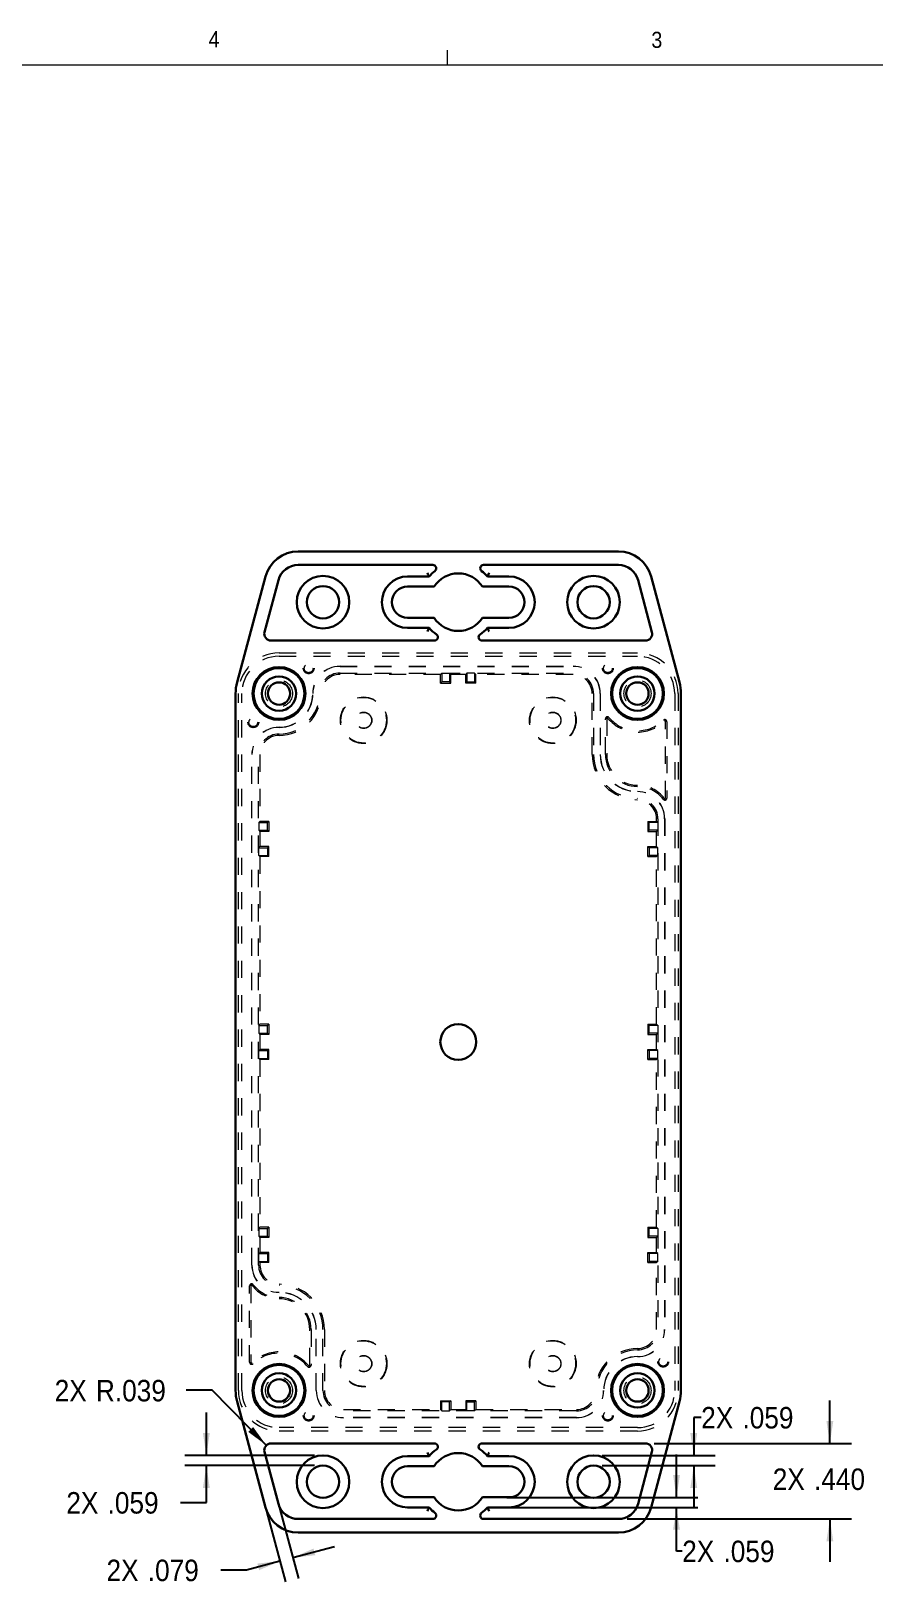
# Model space of a CAD drawing. Header units: inches. Extents: x 0.3 to 21.8, y 0.2 to 16.9.
# Drawn here: x 11.22 to 16.13, y 7.8 to 16.86 of the extents above; entities that cross this region are included whole.
import ezdxf

# ---------------------------------------------------------------- set-up
doc = ezdxf.new("R2010")
doc.units = ezdxf.units.IN
doc.header["$MEASUREMENT"] = 0
doc.linetypes.add('SLD-Dashed', pattern=[0.075, 0.05, -0.025])
doc.linetypes.add('SLD-Solid', pattern=[0])
doc.layers.add('SLD-0', color=7, linetype='SLD-Solid')
doc.styles.add('SLDTEXTSTYLE1', font='GOTHIC.TTF', dxfattribs={"width": 0.913})
doc.dimstyles.new('SLDDIMSTYLE3', dxfattribs={"dimtxt": 0.125, "dimasz": 0.13, "dimexe": 0, "dimexo": 0.0625, "dimgap": 0.03125, "dimtad": 0, "dimtih": 1, "dimtoh": 1, "dimdec": 3, "dimrnd": 1e-09, "dimzin": 12, "dimdsep": 46, "dimtxsty": 'SLDTEXTSTYLE1', "dimsah": 1, "dimcen": 0.09, "dimadec": 0, "dimazin": 3, "dimtfac": 1, "dimtdec": 3, "dimtmove": 0, "dimatfit": 0, "dimfxl": 1, "dimfrac": 2, "dimtolj": 1, "dimtzin": 12, "dimarcsym": 0})
doc.dimstyles.new('SLDDIMSTYLE4', dxfattribs={"dimtxt": 0.125, "dimasz": 0.13, "dimexe": 0, "dimexo": 0.0625, "dimgap": 0.03125, "dimtad": 0, "dimtih": 1, "dimtoh": 1, "dimdec": 3, "dimrnd": 1e-09, "dimzin": 4, "dimdsep": 46, "dimtxsty": 'SLDTEXTSTYLE1', "dimsah": 1, "dimcen": 0.09, "dimadec": 0, "dimazin": 1, "dimtfac": 1, "dimtdec": 3, "dimtmove": 0, "dimatfit": 0, "dimfxl": 1, "dimfrac": 2, "dimtolj": 1, "dimtzin": 12, "dimarcsym": 0})
doc.dimstyles.new('SLDDIMSTYLE9', dxfattribs={"dimtxt": 0.125, "dimasz": 0.13, "dimexe": 0, "dimexo": 0.0625, "dimgap": 0.03125, "dimtad": 0, "dimtih": 1, "dimtoh": 1, "dimdec": 3, "dimrnd": 1e-09, "dimzin": 12, "dimdsep": 46, "dimtxsty": 'SLDTEXTSTYLE1', "dimsah": 1, "dimcen": 0, "dimadec": 0, "dimazin": 3, "dimtfac": 1, "dimtdec": 3, "dimtofl": 0, "dimtmove": 0, "dimatfit": 3, "dimfxl": 1, "dimfrac": 2, "dimtolj": 1, "dimtzin": 12, "dimarcsym": 0})

# ---------------------------------------------------------------- blocks, each defined once
blk = doc.blocks.new('*D64')
at = {"layer": 'SLD-0'}
for p, q in [((12.5181, 8.5252), (12.7036, 7.8326)), ((12.5941, 8.5456), (12.7797, 7.853)), ((12.7473, 7.9737), (12.9888, 8.0384)), ((12.4775, 7.9014), (12.3275, 7.9014)), ((12.6713, 7.9533), (12.4775, 7.9014))]:
    blk.add_line(p, q, dxfattribs=at)
for points in [[(12.7473, 7.9737), (12.8781, 7.9881), (12.8677, 8.0267)], [(12.6713, 7.9533), (12.5405, 7.939), (12.5509, 7.9004)]]:
    blk.add_solid(points, dxfattribs=at)
at = {"layer": 'SLD-0', "char_height": 0.125, "attachment_point": 1, "style": 'SLDTEXTSTYLE1'}
for s, insert in [('2X ', (11.6626, 7.9619, 0.5261)), ('.079', (11.9027, 7.9619, 0.5261))]:
    blk.add_mtext(s, dxfattribs=dict(at, insert=insert))
blk = doc.blocks.new('*D65')
at = {"layer": 'SLD-0'}
for p, q in [((15.8733, 8.6386), (15.8733, 8.8886)), ((14.8496, 8.6386), (15.9983, 8.6386)), ((14.6924, 8.1986), (15.9983, 8.1986)), ((15.8733, 8.1986), (15.8733, 7.9486))]:
    blk.add_line(p, q, dxfattribs=at)
for points in [[(15.8733, 8.6386), (15.8933, 8.7686), (15.8533, 8.7686)], [(15.8733, 8.1986), (15.8533, 8.0686), (15.8933, 8.0686)]]:
    blk.add_solid(points, dxfattribs=at)
at = {"layer": 'SLD-0', "char_height": 0.125, "attachment_point": 1, "style": 'SLDTEXTSTYLE1'}
for s, insert in [('2X ', (15.5408, 8.4924, 0.5261)), ('.440', (15.781, 8.4924, 0.5261))]:
    blk.add_mtext(s, dxfattribs=dict(at, insert=insert))
blk = doc.blocks.new('*D66')
at = {"layer": 'SLD-0'}
for p, q in [((14.9805, 8.3246), (14.9805, 8.5746)), ((13.9927, 8.3246), (15.1055, 8.3246)), ((13.9927, 8.2656), (15.1055, 8.2656)), ((14.9805, 8.012), (14.9805, 8.2656)), ((15.0138, 8.012), (14.9805, 8.012))]:
    blk.add_line(p, q, dxfattribs=at)
for points in [[(14.9805, 8.3246), (15.0005, 8.4546), (14.9605, 8.4546)], [(14.9805, 8.2656), (14.9605, 8.1356), (15.0005, 8.1356)]]:
    blk.add_solid(points, dxfattribs=at)
at = {"layer": 'SLD-0', "char_height": 0.125, "attachment_point": 1, "style": 'SLDTEXTSTYLE1'}
for s, insert in [('2X ', (15.0138, 8.0725, 0.5261)), ('.059', (15.2539, 8.0725, 0.5261))]:
    blk.add_mtext(s, dxfattribs=dict(at, insert=insert))
blk = doc.blocks.new('*D67')
at = {"layer": 'SLD-0'}
for p, q in [((15.1243, 8.7898), (15.081, 8.7898)), ((15.081, 8.7898), (15.081, 8.5682)), ((14.5475, 8.5682), (15.206, 8.5682)), ((14.5475, 8.5092), (15.206, 8.5092)), ((15.081, 8.5092), (15.081, 8.2592))]:
    blk.add_line(p, q, dxfattribs=at)
for points in [[(15.081, 8.5682), (15.101, 8.6982), (15.061, 8.6982)], [(15.081, 8.5092), (15.061, 8.3792), (15.101, 8.3792)]]:
    blk.add_solid(points, dxfattribs=at)
at = {"layer": 'SLD-0', "char_height": 0.125, "attachment_point": 1, "style": 'SLDTEXTSTYLE1'}
for s, insert in [('2X ', (15.1243, 8.8503, 0.5261)), ('.059', (15.3644, 8.8503, 0.5261))]:
    blk.add_mtext(s, dxfattribs=dict(at, insert=insert))
blk = doc.blocks.new('*D68')
at = {"layer": 'SLD-0'}
for p, q in [((12.2437, 8.5682), (12.2437, 8.8182)), ((12.8727, 8.5682), (12.1187, 8.5682)), ((12.8727, 8.5092), (12.1187, 8.5092)), ((12.2437, 8.2946), (12.2437, 8.5092)), ((12.0937, 8.2946), (12.2437, 8.2946))]:
    blk.add_line(p, q, dxfattribs=at)
for points in [[(12.2437, 8.5682), (12.2637, 8.6982), (12.2237, 8.6982)], [(12.2437, 8.5092), (12.2237, 8.3792), (12.2637, 8.3792)]]:
    blk.add_solid(points, dxfattribs=at)
at = {"layer": 'SLD-0', "char_height": 0.125, "attachment_point": 1, "style": 'SLDTEXTSTYLE1'}
for s, insert in [('2X ', (11.4287, 8.3551, 0.5261)), ('.059', (11.6688, 8.3551, 0.5261))]:
    blk.add_mtext(s, dxfattribs=dict(at, insert=insert))
blk = doc.blocks.new('*D69')
at = {"layer": 'SLD-0'}
for p, q in [((12.277, 8.9474), (12.127, 8.9474)), ((12.5928, 8.6273), (12.277, 8.9474))]:
    blk.add_line(p, q, dxfattribs=at)
blk.add_solid([(12.5928, 8.6273), (12.5158, 8.7339), (12.4873, 8.7058)], dxfattribs=at)
at = {"layer": 'SLD-0', "char_height": 0.125, "attachment_point": 1, "style": 'SLDTEXTSTYLE1'}
for s, insert in [('2X ', (11.3608, 9.0079, 0.5261)), ('R.039', (11.6009, 9.0079, 0.5261))]:
    blk.add_mtext(s, dxfattribs=dict(at, insert=insert))

msp = doc.modelspace()

# ---------------------------------------------------------------- linework, layer by layer
at = {"color": 7, "linetype": 'SLD-Solid', "lineweight": 0}
for p, q in [((13.64788, 16.6606), (13.64788, 16.7454)), ((0.52288, 16.6606), (21.52288, 16.6606))]:
    msp.add_line(p, q, dxfattribs=at)
at = {"color": 7, "linetype": 'SLD-Solid', "lineweight": 30}
for p, q in [((12.77771, 13.82857), (14.64242, 13.82857)), ((12.42266, 13.0672), (12.58757, 13.68267)), ((13.56244, 13.74983), (12.77771, 13.74983)), ((13.41479, 13.6829), (13.54017, 13.6829)), ((13.53939, 13.68462), (13.54017, 13.6829)), ((14.64242, 13.74983), (13.8577, 13.74983)), ((13.88074, 13.68462), (13.87996, 13.6829)), ((13.87996, 13.6829), (14.00534, 13.6829)), ((14.83257, 13.68267), (14.99748, 13.0672)), ((12.66363, 13.66229), (12.58246, 13.35939)), ((13.41479, 13.62384), (13.56936, 13.62384)), ((13.85077, 13.62384), (14.00534, 13.62384)), ((14.83767, 13.35939), (14.75651, 13.66229)), ((13.56936, 13.44274), (13.41479, 13.44274)), ((14.00534, 13.44274), (13.85077, 13.44274)), ((13.54017, 13.38369), (13.41479, 13.38369)), ((13.53939, 13.38196), (13.54017, 13.38369)), ((14.00534, 13.38369), (13.87996, 13.38369)), ((13.88074, 13.38196), (13.87996, 13.38369)), ((13.57216, 13.30983), (12.62049, 13.30983)), ((14.79964, 13.30983), (13.84797, 13.30983)), ((12.41405, 8.94668), (12.41405, 13.0018)), ((15.00609, 13.0018), (15.00609, 8.94668)), ((12.42266, 8.88127), (12.58757, 8.26581)), ((14.83257, 8.26581), (14.99748, 8.88127)), ((13.57216, 8.63865), (12.62049, 8.63865)), ((14.79964, 8.63865), (13.84797, 8.63865)), ((12.66363, 8.28619), (12.58246, 8.58909)), ((13.54017, 8.56479), (13.41479, 8.56479)), ((13.53939, 8.56651), (13.54017, 8.56479)), ((13.88074, 8.56651), (13.87996, 8.56479)), ((14.00534, 8.56479), (13.87996, 8.56479)), ((14.83767, 8.58909), (14.75651, 8.28619)), ((13.56936, 8.50573), (13.41479, 8.50573)), ((14.00534, 8.50573), (13.85077, 8.50573)), ((13.41479, 8.32463), (13.56936, 8.32463)), ((13.41479, 8.26558), (13.54017, 8.26558)), ((13.53939, 8.26385), (13.54017, 8.26558)), ((13.85077, 8.32463), (14.00534, 8.32463)), ((13.87996, 8.26558), (14.00534, 8.26558)), ((13.88074, 8.26385), (13.87996, 8.26558)), ((13.56244, 8.19865), (12.77771, 8.19865)), ((14.64242, 8.19865), (13.8577, 8.19865)), ((12.77771, 8.11991), (14.64242, 8.11991))]:
    msp.add_line(p, q, dxfattribs=at)
at = {"color": 7, "linetype": 'SLD-Dashed', "lineweight": 0}
for p, q in [((12.66676, 13.23802), (14.75338, 13.23802)), ((12.66676, 13.21833), (14.75338, 13.21833)), ((13.02176, 13.16036), (14.37838, 13.16036)), ((13.02176, 13.15985), (14.37838, 13.15985)), ((13.02176, 13.12088), (14.37838, 13.12088)), ((13.60742, 13.1128), (13.02176, 13.1128)), ((13.61457, 13.11995), (13.60742, 13.1128)), ((13.60742, 13.0618), (13.60742, 13.1128)), ((13.60742, 13.0618), (13.61457, 13.06895)), ((13.60742, 13.0618), (13.66672, 13.0618)), ((13.61457, 13.11995), (13.61457, 13.06895)), ((13.61457, 13.11995), (13.65957, 13.11995)), ((13.65957, 13.06895), (13.61457, 13.06895)), ((13.65957, 13.11995), (13.66672, 13.1128)), ((13.65957, 13.11995), (13.65957, 13.06895)), ((13.66672, 13.0618), (13.65957, 13.06895)), ((13.75342, 13.1128), (13.66672, 13.1128)), ((13.66672, 13.0618), (13.66672, 13.1128)), ((13.76057, 13.11995), (13.75342, 13.1128)), ((13.75342, 13.0618), (13.75342, 13.1128)), ((13.75342, 13.0618), (13.76057, 13.06895)), ((13.81272, 13.0618), (13.75342, 13.0618)), ((13.76057, 13.11995), (13.76057, 13.06895)), ((13.80557, 13.11995), (13.76057, 13.11995)), ((13.76057, 13.06895), (13.80557, 13.06895)), ((13.80557, 13.11995), (13.81272, 13.1128)), ((13.80557, 13.11995), (13.80557, 13.06895)), ((13.81272, 13.0618), (13.80557, 13.06895)), ((14.37838, 13.1128), (13.81272, 13.1128)), ((13.81272, 13.0618), (13.81272, 13.1128)), ((12.43054, 8.94668), (12.43054, 13.0018)), ((12.45023, 8.94668), (12.45023, 13.0018)), ((14.48938, 12.6478), (14.48938, 13.0018)), ((14.49745, 13.0018), (14.49745, 12.6478)), ((14.53642, 13.0018), (14.53642, 12.6478)), ((14.53694, 13.0018), (14.53694, 12.6478)), ((14.96991, 13.0018), (14.96991, 8.94668)), ((14.9896, 13.0018), (14.9896, 8.94668)), ((14.5666, 12.6478), (14.5666, 12.85469)), ((14.57416, 12.85469), (14.57416, 12.6478)), ((14.91703, 12.39363), (14.91703, 12.83796)), ((14.9246, 12.83796), (14.9246, 12.39363)), ((12.5082, 9.67568), (12.5082, 12.6468)), ((12.50871, 9.67568), (12.50871, 12.6468)), ((12.54768, 9.67568), (12.54768, 12.6468)), ((12.55576, 12.6468), (12.55576, 12.25789)), ((12.54861, 12.25074), (12.55576, 12.25789)), ((12.54861, 12.25074), (12.54861, 12.20574)), ((12.54861, 12.25074), (12.59961, 12.25074)), ((12.60676, 12.25789), (12.55576, 12.25789)), ((12.60676, 12.25789), (12.59961, 12.25074)), ((12.59961, 12.20574), (12.59961, 12.25074)), ((12.60676, 12.25789), (12.60676, 12.19859)), ((14.81338, 12.25789), (14.86438, 12.25789)), ((14.81338, 12.25789), (14.81338, 12.19859)), ((14.81338, 12.25789), (14.82053, 12.25074)), ((14.82053, 12.20574), (14.82053, 12.25074)), ((14.87153, 12.25074), (14.82053, 12.25074)), ((14.86438, 12.25789), (14.86438, 12.2728)), ((14.87153, 12.25074), (14.86438, 12.25789)), ((14.87153, 12.25074), (14.87153, 12.20574)), ((14.87245, 12.2728), (14.87245, 9.30168)), ((14.91142, 12.2728), (14.91142, 9.30168)), ((14.91194, 12.2728), (14.91194, 9.30168)), ((12.54861, 12.20574), (12.55576, 12.19859)), ((12.54861, 12.20574), (12.59961, 12.20574)), ((12.60676, 12.19859), (12.55576, 12.19859)), ((12.55576, 12.19859), (12.55576, 12.11189)), ((12.60676, 12.19859), (12.59961, 12.20574)), ((14.81338, 12.19859), (14.82053, 12.20574)), ((14.81338, 12.19859), (14.86438, 12.19859)), ((14.87153, 12.20574), (14.82053, 12.20574)), ((14.87153, 12.20574), (14.86438, 12.19859)), ((14.86438, 12.11189), (14.86438, 12.19859)), ((12.54861, 12.10474), (12.55576, 12.11189)), ((12.54861, 12.05974), (12.54861, 12.10474)), ((12.54861, 12.10474), (12.59961, 12.10474)), ((12.54861, 12.05974), (12.55576, 12.05259)), ((12.54861, 12.05974), (12.59961, 12.05974)), ((12.60676, 12.11189), (12.55576, 12.11189)), ((12.60676, 12.05259), (12.55576, 12.05259)), ((12.55576, 12.05259), (12.55576, 11.07689)), ((12.60676, 12.11189), (12.59961, 12.10474)), ((12.59961, 12.10474), (12.59961, 12.05974)), ((12.60676, 12.05259), (12.59961, 12.05974)), ((12.60676, 12.05259), (12.60676, 12.11189)), ((14.81338, 12.11189), (14.86438, 12.11189)), ((14.81338, 12.05259), (14.81338, 12.11189)), ((14.81338, 12.11189), (14.82053, 12.10474)), ((14.81338, 12.05259), (14.82053, 12.05974)), ((14.81338, 12.05259), (14.86438, 12.05259)), ((14.82053, 12.10474), (14.82053, 12.05974)), ((14.87153, 12.10474), (14.82053, 12.10474)), ((14.87153, 12.05974), (14.82053, 12.05974)), ((14.87153, 12.10474), (14.86438, 12.11189)), ((14.87153, 12.05974), (14.86438, 12.05259)), ((14.86438, 11.07689), (14.86438, 12.05259)), ((14.87153, 12.05974), (14.87153, 12.10474)), ((12.54861, 11.06974), (12.55576, 11.07689)), ((12.54861, 11.06974), (12.54861, 11.02474)), ((12.54861, 11.06974), (12.59961, 11.06974)), ((12.60676, 11.07689), (12.55576, 11.07689)), ((12.60676, 11.07689), (12.59961, 11.06974)), ((12.59961, 11.02474), (12.59961, 11.06974)), ((12.60676, 11.07689), (12.60676, 11.01759)), ((14.81338, 11.07689), (14.86438, 11.07689)), ((14.81338, 11.07689), (14.81338, 11.01759)), ((14.81338, 11.07689), (14.82053, 11.06974)), ((14.82053, 11.02474), (14.82053, 11.06974)), ((14.87153, 11.06974), (14.82053, 11.06974)), ((14.87153, 11.06974), (14.86438, 11.07689)), ((14.87153, 11.06974), (14.87153, 11.02474)), ((12.54861, 11.02474), (12.55576, 11.01759)), ((12.54861, 11.02474), (12.59961, 11.02474)), ((12.60676, 11.01759), (12.55576, 11.01759)), ((12.55576, 11.01759), (12.55576, 10.93089)), ((12.60676, 11.01759), (12.59961, 11.02474)), ((14.81338, 11.01759), (14.82053, 11.02474)), ((14.81338, 11.01759), (14.86438, 11.01759)), ((14.87153, 11.02474), (14.82053, 11.02474)), ((14.87153, 11.02474), (14.86438, 11.01759)), ((14.86438, 10.93089), (14.86438, 11.01759)), ((12.54861, 10.92374), (12.55576, 10.93089)), ((12.54861, 10.87874), (12.54861, 10.92374)), ((12.54861, 10.92374), (12.59961, 10.92374)), ((12.54861, 10.87874), (12.55576, 10.87159)), ((12.54861, 10.87874), (12.59961, 10.87874)), ((12.60676, 10.93089), (12.55576, 10.93089)), ((12.60676, 10.87159), (12.55576, 10.87159)), ((12.55576, 10.87159), (12.55576, 9.89589)), ((12.60676, 10.93089), (12.59961, 10.92374)), ((12.59961, 10.92374), (12.59961, 10.87874)), ((12.60676, 10.87159), (12.59961, 10.87874)), ((12.60676, 10.87159), (12.60676, 10.93089)), ((14.81338, 10.93089), (14.86438, 10.93089)), ((14.81338, 10.87159), (14.81338, 10.93089)), ((14.81338, 10.93089), (14.82053, 10.92374)), ((14.81338, 10.87159), (14.82053, 10.87874)), ((14.81338, 10.87159), (14.86438, 10.87159)), ((14.82053, 10.92374), (14.82053, 10.87874)), ((14.87153, 10.92374), (14.82053, 10.92374)), ((14.87153, 10.87874), (14.82053, 10.87874)), ((14.87153, 10.92374), (14.86438, 10.93089)), ((14.87153, 10.87874), (14.86438, 10.87159)), ((14.86438, 9.89589), (14.86438, 10.87159)), ((14.87153, 10.87874), (14.87153, 10.92374)), ((12.54861, 9.88874), (12.55576, 9.89589)), ((12.54861, 9.88874), (12.54861, 9.84374)), ((12.54861, 9.88874), (12.59961, 9.88874)), ((12.60676, 9.89589), (12.55576, 9.89589)), ((12.60676, 9.89589), (12.59961, 9.88874)), ((12.59961, 9.84374), (12.59961, 9.88874)), ((12.60676, 9.89589), (12.60676, 9.83659)), ((14.81338, 9.89589), (14.86438, 9.89589)), ((14.81338, 9.89589), (14.82053, 9.88874)), ((14.81338, 9.89589), (14.81338, 9.83659)), ((14.82053, 9.84374), (14.82053, 9.88874)), ((14.87153, 9.88874), (14.82053, 9.88874)), ((14.87153, 9.88874), (14.86438, 9.89589)), ((14.87153, 9.88874), (14.87153, 9.84374)), ((12.54861, 9.84374), (12.55576, 9.83659)), ((12.54861, 9.84374), (12.59961, 9.84374)), ((12.60676, 9.83659), (12.55576, 9.83659)), ((12.55576, 9.83659), (12.55576, 9.74989)), ((12.60676, 9.83659), (12.59961, 9.84374)), ((14.81338, 9.83659), (14.82053, 9.84374)), ((14.81338, 9.83659), (14.86438, 9.83659)), ((14.87153, 9.84374), (14.82053, 9.84374)), ((14.87153, 9.84374), (14.86438, 9.83659)), ((14.86438, 9.74989), (14.86438, 9.83659)), ((12.54861, 9.74274), (12.55576, 9.74989)), ((12.54861, 9.69774), (12.54861, 9.74274)), ((12.54861, 9.74274), (12.59961, 9.74274)), ((12.54861, 9.69774), (12.55576, 9.69059)), ((12.54861, 9.69774), (12.59961, 9.69774)), ((12.60676, 9.74989), (12.55576, 9.74989)), ((12.60676, 9.74989), (12.59961, 9.74274)), ((12.59961, 9.74274), (12.59961, 9.69774)), ((12.60676, 9.69059), (12.59961, 9.69774)), ((12.60676, 9.69059), (12.60676, 9.74989)), ((14.81338, 9.74989), (14.86438, 9.74989)), ((14.81338, 9.69059), (14.81338, 9.74989)), ((14.81338, 9.74989), (14.82053, 9.74274)), ((14.81338, 9.69059), (14.82053, 9.69774)), ((14.82053, 9.74274), (14.82053, 9.69774)), ((14.87153, 9.74274), (14.82053, 9.74274)), ((14.87153, 9.69774), (14.82053, 9.69774)), ((14.87153, 9.74274), (14.86438, 9.74989)), ((14.87153, 9.69774), (14.86438, 9.69059)), ((14.87153, 9.69774), (14.87153, 9.74274)), ((12.60676, 9.69059), (12.55576, 9.69059)), ((12.55576, 9.69059), (12.55576, 9.67568)), ((14.81338, 9.69059), (14.86438, 9.69059)), ((14.86438, 9.30168), (14.86438, 9.69059)), ((12.49554, 9.11051), (12.49554, 9.55484)), ((12.5031, 9.55484), (12.5031, 9.11051)), ((12.84598, 9.09378), (12.84598, 9.30068)), ((12.85354, 9.30068), (12.85354, 9.09378)), ((12.8832, 8.94668), (12.8832, 9.30068)), ((12.88371, 8.94668), (12.88371, 9.30068)), ((12.92268, 8.94668), (12.92268, 9.30068)), ((12.93076, 9.30068), (12.93076, 8.94668)), ((13.60742, 8.88668), (13.66672, 8.88668)), ((13.60742, 8.88668), (13.61457, 8.87952)), ((13.60742, 8.88668), (13.60742, 8.83568)), ((13.61457, 8.82852), (13.61457, 8.87952)), ((13.65957, 8.87952), (13.61457, 8.87952)), ((13.66672, 8.88668), (13.65957, 8.87952)), ((13.65957, 8.82852), (13.65957, 8.87952)), ((13.66672, 8.88668), (13.66672, 8.83568)), ((13.81272, 8.88668), (13.75342, 8.88668)), ((13.75342, 8.88668), (13.76057, 8.87952)), ((13.75342, 8.88668), (13.75342, 8.83568)), ((13.76057, 8.82852), (13.76057, 8.87952)), ((13.76057, 8.87952), (13.80557, 8.87952)), ((13.81272, 8.88668), (13.80557, 8.87952)), ((13.80557, 8.82852), (13.80557, 8.87952)), ((13.81272, 8.88668), (13.81272, 8.83568)), ((13.04176, 8.83568), (13.60742, 8.83568)), ((14.39838, 8.8276), (13.04176, 8.8276)), ((14.39838, 8.78863), (13.04176, 8.78863)), ((14.39838, 8.78811), (13.04176, 8.78811)), ((13.61457, 8.82852), (13.60742, 8.83568)), ((13.61457, 8.82852), (13.65957, 8.82852)), ((13.65957, 8.82852), (13.66672, 8.83568)), ((13.66672, 8.83568), (13.75342, 8.83568)), ((13.76057, 8.82852), (13.75342, 8.83568)), ((13.80557, 8.82852), (13.76057, 8.82852)), ((13.80557, 8.82852), (13.81272, 8.83568)), ((13.81272, 8.83568), (14.39838, 8.83568)), ((14.75338, 8.73014), (12.66676, 8.73014)), ((14.75338, 8.71046), (12.66676, 8.71046))]:
    msp.add_line(p, q, dxfattribs=at)
at = {"color": 7, "linetype": 'SLD-Solid', "lineweight": 30}
for centre, radius in [((12.92267, 13.53329), 0.15306), ((14.49747, 13.53329), 0.15306), ((12.92267, 13.53329), 0.094), ((14.49747, 13.53329), 0.094), ((12.66676, 13.0018), 0.154), ((12.66676, 13.0018), 0.14816), ((14.75338, 13.0018), 0.154), ((14.75338, 13.0018), 0.14816), ((12.66676, 13.0018), 0.1), ((12.66676, 13.0018), 0.06496), ((14.75338, 13.0018), 0.1), ((14.75338, 13.0018), 0.06496), ((13.71007, 10.97424), 0.1045), ((12.66676, 8.94668), 0.154), ((12.66676, 8.94668), 0.14816), ((14.75338, 8.94668), 0.154), ((14.75338, 8.94668), 0.14816), ((12.66676, 8.94668), 0.1), ((12.66676, 8.94668), 0.06496), ((14.75338, 8.94668), 0.1), ((14.75338, 8.94668), 0.06496), ((12.92267, 8.41518), 0.15306), ((14.49747, 8.41518), 0.15306), ((12.92267, 8.41518), 0.094), ((14.49747, 8.41518), 0.094)]:
    msp.add_circle(centre, radius, dxfattribs=at)
at = {"color": 7, "linetype": 'SLD-Dashed', "lineweight": 0}
for centre, radius in [((12.83926, 13.14852), 0.0315), ((12.83926, 13.14852), 0.02539), ((14.58087, 13.14852), 0.0315), ((14.58087, 13.14852), 0.02539), ((12.66676, 13.0018), 0.07874), ((14.75338, 13.0018), 0.07874), ((13.15954, 12.84602), 0.13559), ((13.15954, 12.84602), 0.1325), ((14.2606, 12.84602), 0.13559), ((14.2606, 12.84602), 0.1325), ((12.51704, 12.83457), 0.0315), ((13.15954, 12.84602), 0.0475), ((13.15954, 12.84602), 0.04595), ((14.2606, 12.84602), 0.0475), ((14.2606, 12.84602), 0.04595), ((12.51704, 12.83457), 0.02539), ((13.15954, 9.10246), 0.13559), ((13.15954, 9.10246), 0.1325), ((13.15954, 9.10246), 0.0475), ((14.2606, 9.10246), 0.13559), ((14.2606, 9.10246), 0.1325), ((14.2606, 9.10246), 0.0475), ((13.15954, 9.10246), 0.04595), ((14.2606, 9.10246), 0.04595), ((14.9031, 9.11391), 0.0315), ((14.9031, 9.11391), 0.02539), ((12.66676, 8.94668), 0.07874), ((14.75338, 8.94668), 0.07874), ((12.83926, 8.79996), 0.0315), ((12.83926, 8.79996), 0.02539), ((14.58087, 8.79996), 0.0315), ((14.58087, 8.79996), 0.02539)]:
    msp.add_circle(centre, radius, dxfattribs=at)
at = {"color": 7, "linetype": 'SLD-Solid', "lineweight": 30}
for centre, radius, start, end in [((12.77771, 13.63172), 0.19685, 90, 165), ((14.64242, 13.63172), 0.19685, 15, 90), ((12.77771, 13.63172), 0.11811, 90, 165), ((13.41479, 13.53329), 0.14961, 90, 270), ((13.71007, 13.53329), 0.22638, 126.867804, 138.633775), ((13.71007, 13.53329), 0.16732, 32.763762, 147.236238), ((13.71007, 13.53329), 0.22638, 41.366225, 53.132196), ((14.00534, 13.53329), 0.14961, 270, 90), ((14.64242, 13.63172), 0.11811, 15, 90), ((13.41479, 13.53329), 0.09055, 90, 270), ((14.00534, 13.53329), 0.09055, 270, 90), ((13.71007, 13.53329), 0.16732, 212.763762, 327.236238), ((12.62049, 13.3492), 0.03937, 165, 270), ((13.71007, 13.53329), 0.22638, 221.366225, 235.912463), ((13.71007, 13.53329), 0.22638, 304.087537, 318.633775), ((14.79964, 13.3492), 0.03937, 270, 15), ((12.66676, 13.0018), 0.25272, 165, 180), ((14.75338, 13.0018), 0.25272, 0, 15), ((12.66676, 8.94668), 0.25272, 180, 195), ((14.75338, 8.94668), 0.25272, 345, 0), ((12.62049, 8.59928), 0.03937, 90, 195), ((14.79964, 8.59928), 0.03937, 345, 90), ((13.41479, 8.41518), 0.14961, 90, 270), ((13.71007, 8.41518), 0.22638, 124.087537, 138.633775), ((13.71007, 8.41518), 0.16732, 32.763762, 147.236238), ((13.71007, 8.41518), 0.22638, 41.366225, 55.912463), ((14.00534, 8.41518), 0.14961, 270, 90), ((13.41479, 8.41518), 0.09055, 90, 270), ((14.00534, 8.41518), 0.09055, 270, 90), ((12.77771, 8.31676), 0.19685, 195, 270), ((12.77771, 8.31676), 0.11811, 195, 270), ((13.71007, 8.41518), 0.22638, 221.366225, 233.132196), ((13.71007, 8.41518), 0.16732, 212.763762, 327.236238), ((13.71007, 8.41518), 0.22638, 306.867804, 318.633775), ((14.64242, 8.31676), 0.11811, 270, 345), ((14.64242, 8.31676), 0.19685, 270, 345)]:
    msp.add_arc(centre, radius, start, end, dxfattribs=at)
at = {"color": 7, "linetype": 'SLD-Dashed', "lineweight": 0}
for centre, radius, start, end in [((12.66676, 13.0018), 0.23622, 90, 180), ((14.75338, 13.0018), 0.23622, 0, 90), ((12.66676, 13.0018), 0.21654, 90, 180), ((13.02176, 13.0018), 0.15856, 90, 180), ((13.02176, 13.0018), 0.15805, 90, 180), ((14.37838, 13.0018), 0.15856, 0, 90), ((14.37838, 13.0018), 0.15805, 0, 90), ((14.75338, 13.0018), 0.21654, 0, 90), ((13.02176, 13.0018), 0.11908, 90, 180), ((13.02176, 13.0018), 0.111, 90, 180), ((14.37838, 13.0018), 0.11908, 0, 90), ((14.37838, 13.0018), 0.111, 0, 90), ((12.66676, 13.0018), 0.244, 270, 0), ((12.66676, 13.0018), 0.19644, 270, 0), ((12.66676, 13.0018), 0.19695, 270, 0), ((12.66676, 13.0018), 0.23592, 270, 0), ((14.57841, 12.85469), 0.01181, 40.055346, 180), ((12.66676, 12.6468), 0.15856, 90, 180), ((12.66676, 12.6468), 0.15805, 90, 180), ((14.57841, 12.85469), 0.00425, 40.055346, 180), ((14.75338, 13.0018), 0.22434, 220.055346, 314.215418), ((14.75338, 13.0018), 0.21678, 220.055346, 314.215418), ((14.91278, 12.83796), 0.01181, 0, 134.215418), ((14.91278, 12.83796), 0.00425, 0, 134.215418), ((12.66676, 12.6468), 0.11908, 90, 180), ((12.66676, 12.6468), 0.111, 90, 180), ((14.75338, 12.6478), 0.264, 180, 270), ((14.75338, 12.6478), 0.25592, 180, 270), ((14.75338, 12.6478), 0.21695, 180, 270), ((14.75338, 12.6478), 0.21644, 180, 270), ((14.75338, 12.6478), 0.18678, 180, 270), ((14.75338, 12.6478), 0.17922, 180, 270), ((14.75338, 12.2728), 0.19578, 37.162852, 90), ((14.75338, 12.2728), 0.18822, 37.162852, 90), ((14.75338, 12.2728), 0.15856, 0, 90), ((14.75338, 12.2728), 0.15805, 0, 90), ((14.75338, 12.2728), 0.11908, 0, 90), ((14.75338, 12.2728), 0.111, 0, 90), ((14.91278, 12.39363), 0.01181, 217.162852, 0), ((14.91278, 12.39363), 0.00425, 217.162852, 0), ((12.66676, 9.67568), 0.15856, 180, 270), ((12.66676, 9.67568), 0.15805, 180, 270), ((12.66676, 9.67568), 0.11908, 180, 270), ((12.66676, 9.67568), 0.111, 180, 270), ((12.50735, 9.55484), 0.01181, 37.162852, 180), ((12.50735, 9.55484), 0.00425, 37.162852, 180), ((12.66676, 9.67568), 0.19578, 217.162852, 270), ((12.66676, 9.67568), 0.18822, 217.162852, 270), ((12.66676, 9.30068), 0.264, 0, 90), ((12.66676, 9.30068), 0.25592, 0, 90), ((12.66676, 9.30068), 0.21695, 0, 90), ((12.66676, 9.30068), 0.21644, 0, 90), ((12.66676, 9.30068), 0.18678, 0, 90), ((12.66676, 9.30068), 0.17922, 0, 90), ((14.75338, 9.30168), 0.111, 270, 0), ((14.75338, 9.30168), 0.15856, 270, 0), ((14.75338, 9.30168), 0.15805, 270, 0), ((14.75338, 9.30168), 0.11908, 270, 0), ((12.66676, 8.94668), 0.22434, 40.055346, 134.215418), ((12.66676, 8.94668), 0.21678, 40.055346, 134.215418), ((14.75338, 8.94668), 0.244, 90, 180), ((14.75338, 8.94668), 0.23592, 90, 180), ((12.50735, 9.11051), 0.01181, 180, 314.215418), ((12.50735, 9.11051), 0.00425, 180, 314.215418), ((12.84173, 9.09378), 0.01181, 220.055346, 0), ((12.84173, 9.09378), 0.00425, 220.055346, 0), ((14.75338, 8.94668), 0.19695, 90, 180), ((14.75338, 8.94668), 0.19644, 90, 180), ((12.66676, 8.94668), 0.23622, 180, 270), ((12.66676, 8.94668), 0.21654, 180, 270), ((13.04176, 8.94668), 0.15856, 180, 270), ((13.04176, 8.94668), 0.15805, 180, 270), ((13.04176, 8.94668), 0.11908, 180, 270), ((13.04176, 8.94668), 0.111, 180, 270), ((14.39838, 8.94668), 0.111, 270, 0), ((14.39838, 8.94668), 0.15856, 270, 0), ((14.39838, 8.94668), 0.15805, 270, 0), ((14.39838, 8.94668), 0.11908, 270, 0), ((14.75338, 8.94668), 0.23622, 270, 0), ((14.75338, 8.94668), 0.21654, 270, 0)]:
    msp.add_arc(centre, radius, start, end, dxfattribs=at)
at = {"color": 7, "linetype": 'SLD-Solid', "lineweight": 30}
for points, knots in [([(13.53939, 13.68462), (13.53935, 13.68472), (13.53827, 13.68712), (13.53501, 13.69448), (13.53285, 13.69943), (13.53076, 13.7043)], [0, 0, 0, 0, 0.5, 0.5, 1, 1, 1, 1]), ([(13.56244, 13.74983), (13.56658, 13.74983), (13.57061, 13.74852), (13.57728, 13.74373), (13.57982, 13.74027), (13.58241, 13.73251), (13.58245, 13.72819), (13.58002, 13.7204), (13.57756, 13.71688), (13.57425, 13.7144)], [0, 0, 0, 0, 0.25, 0.25, 0.5, 0.5, 0.75, 0.75, 1, 1, 1, 1]), ([(13.84589, 13.7144), (13.84258, 13.71688), (13.84014, 13.72035), (13.83768, 13.72818), (13.83772, 13.73248), (13.8403, 13.74024), (13.84286, 13.74372), (13.84948, 13.74849), (13.85356, 13.74983), (13.8577, 13.74983)], [0, 0, 0, 0, 0.25, 0.25, 0.5, 0.5, 0.75, 0.75, 1, 1, 1, 1]), ([(13.88074, 13.68462), (13.88078, 13.68472), (13.88187, 13.68712), (13.88513, 13.69448), (13.88729, 13.69943), (13.88938, 13.7043)], [0, 0, 0, 0, 0.5, 0.5, 1, 1, 1, 1]), ([(13.53939, 13.38196), (13.53935, 13.38187), (13.53827, 13.37947), (13.53501, 13.37211), (13.53285, 13.36716), (13.53076, 13.36228)], [0, 0, 0, 0, 0.5, 0.5, 1, 1, 1, 1]), ([(13.58319, 13.34581), (13.58668, 13.34345), (13.58933, 13.34002), (13.59213, 13.33212), (13.59222, 13.32775), (13.58978, 13.31976), (13.58724, 13.31617), (13.58054, 13.31122), (13.57638, 13.30983), (13.57216, 13.30983)], [0, 0, 0, 0, 0.25, 0.25, 0.5, 0.5, 0.75, 0.75, 1, 1, 1, 1]), ([(13.84797, 13.30983), (13.84376, 13.30983), (13.83965, 13.31118), (13.8329, 13.31616), (13.83037, 13.31973), (13.82792, 13.32771), (13.82801, 13.33211), (13.83078, 13.33996), (13.83345, 13.34345), (13.83694, 13.34581)], [0, 0, 0, 0, 0.25, 0.25, 0.5, 0.5, 0.75, 0.75, 1, 1, 1, 1]), ([(13.88074, 13.38196), (13.88078, 13.38187), (13.88187, 13.37947), (13.88513, 13.37211), (13.88729, 13.36716), (13.88938, 13.36228)], [0, 0, 0, 0, 0.5, 0.5, 1, 1, 1, 1]), ([(13.57216, 8.63865), (13.57638, 8.63865), (13.58049, 8.63729), (13.58724, 8.63232), (13.58976, 8.62875), (13.59222, 8.62077), (13.59212, 8.61636), (13.58936, 8.60851), (13.58668, 8.60503), (13.58319, 8.60266)], [0, 0, 0, 0, 0.25, 0.25, 0.5, 0.5, 0.75, 0.75, 1, 1, 1, 1]), ([(13.83694, 8.60266), (13.83345, 8.60503), (13.83081, 8.60845), (13.82801, 8.61636), (13.82792, 8.62073), (13.83035, 8.62871), (13.8329, 8.63231), (13.83959, 8.63726), (13.84376, 8.63865), (13.84797, 8.63865)], [0, 0, 0, 0, 0.25, 0.25, 0.5, 0.5, 0.75, 0.75, 1, 1, 1, 1]), ([(13.53939, 8.56651), (13.53935, 8.56661), (13.53827, 8.56901), (13.53501, 8.57637), (13.53285, 8.58132), (13.53076, 8.58619)], [0, 0, 0, 0, 0.5, 0.5, 1, 1, 1, 1]), ([(13.88074, 8.56651), (13.88078, 8.56661), (13.88187, 8.56901), (13.88513, 8.57637), (13.88729, 8.58132), (13.88938, 8.58619)], [0, 0, 0, 0, 0.5, 0.5, 1, 1, 1, 1]), ([(13.53939, 8.26385), (13.53935, 8.26376), (13.53827, 8.26136), (13.53501, 8.254), (13.53285, 8.24905), (13.53076, 8.24417)], [0, 0, 0, 0, 0.5, 0.5, 1, 1, 1, 1]), ([(13.88074, 8.26385), (13.88078, 8.26376), (13.88187, 8.26136), (13.88513, 8.254), (13.88729, 8.24905), (13.88938, 8.24417)], [0, 0, 0, 0, 0.5, 0.5, 1, 1, 1, 1]), ([(13.57425, 8.23408), (13.57756, 8.23159), (13.58, 8.22813), (13.58246, 8.22029), (13.58242, 8.21599), (13.57984, 8.20824), (13.57728, 8.20475), (13.57066, 8.19998), (13.56658, 8.19865), (13.56244, 8.19865)], [0, 0, 0, 0, 0.25, 0.25, 0.5, 0.5, 0.75, 0.75, 1, 1, 1, 1]), ([(13.8577, 8.19865), (13.85356, 8.19865), (13.84952, 8.19995), (13.84286, 8.20475), (13.84031, 8.20821), (13.83772, 8.21596), (13.83768, 8.22029), (13.84011, 8.22807), (13.84258, 8.23159), (13.84589, 8.23408)], [0, 0, 0, 0, 0.25, 0.25, 0.5, 0.5, 0.75, 0.75, 1, 1, 1, 1])]:
    msp.add_open_spline(points, degree=3, knots=knots, dxfattribs=at)

# ---------------------------------------------------------------- texts
at = {"color": 7, "linetype": 'Continuous', "lineweight": 0, "char_height": 0.09375, "attachment_point": 1, "style": 'SLDTEXTSTYLE1'}
for s, insert in [('4', (12.25716, 16.8561)), ('3', (14.83413, 16.85254))]:
    msp.add_mtext(s, dxfattribs=dict(at, insert=insert))

# ---------------------------------------------------------------- dimensions: what is measured, and where the dimension line sits
at = {"layer": 'SLD-0'}
dim = msp.add_radius_dim(center=(12.62049, 8.59928), mpoint=(12.59284, 8.6273), text='2X <>', dimstyle='SLDDIMSTYLE9', dxfattribs=at)
dim.commit()
dim.dimension.update_dxf_attribs({"geometry": '*D69', "text_midpoint": (11.7439, 8.9474), "dimtype": 164})
for base, p1, p2, angle, dimstyle, picture, middle in [((15.87331, 8.63865), (14.64242, 8.19865), (14.79964, 8.63865), 90, 'SLDDIMSTYLE4', '*D65', (15.87331, 8.43198)), ((12.24365, 8.50918), (12.92267, 8.56824), (12.92267, 8.50918), 90, 'SLDDIMSTYLE3', '*D68', (12.24365, 8.29464)), ((15.08097, 8.50918), (14.49747, 8.56824), (14.49747, 8.50918), 90, 'SLDDIMSTYLE3', '*D67', (15.08097, 8.78984)), ((12.67129, 7.95335), (12.58117, 8.59392), (12.50511, 8.57354), 15, 'SLDDIMSTYLE3', '*D64', (12.47748, 7.90142)), ((14.98046, 8.32463), (13.94265, 8.26558), (13.94265, 8.32463), 90, 'SLDDIMSTYLE3', '*D66', (14.98046, 8.01203))]:
    dim = msp.add_linear_dim(base=base, p1=p1, p2=p2, angle=angle, text='2X <>', dimstyle=dimstyle, dxfattribs=at)
    dim.commit()
    dim.dimension.update_dxf_attribs({"geometry": picture, "text_midpoint": middle, "dimtype": 160})

doc.saveas('drawing.dxf')
